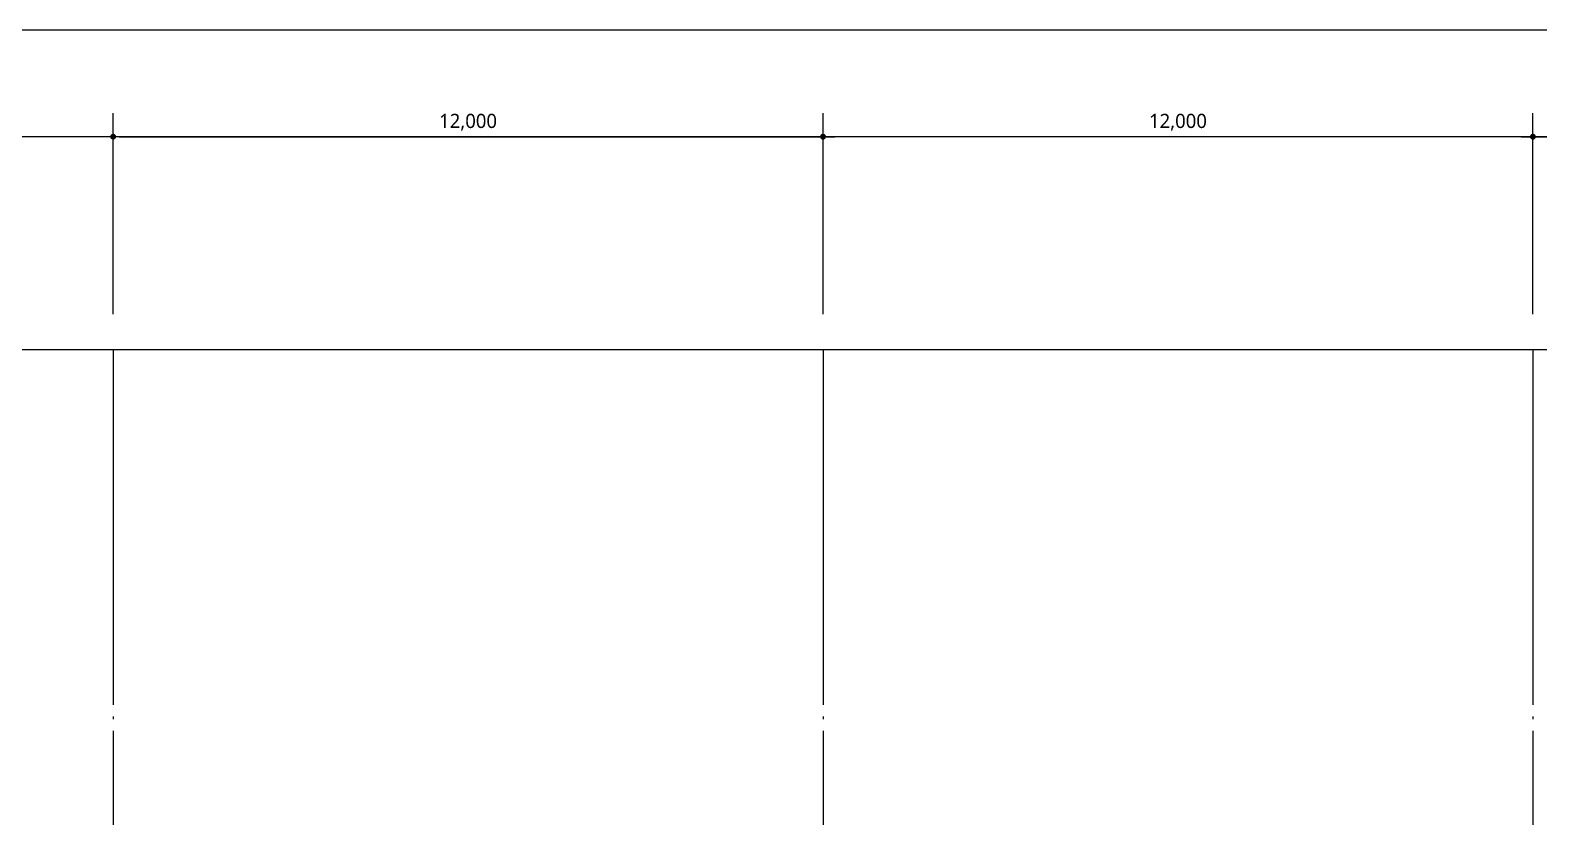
# Model space of a CAD drawing. Header units: millimetres. Extents: x 0 to 672800, y 0 to 118800.
# Drawn here: x 39848 to 65350, y 81102 to 94395 of the extents above; entities that cross this region are included whole.
import ezdxf

# ---------------------------------------------------------------- set-up
doc = ezdxf.new("R2010")
doc.units = ezdxf.units.MM
doc.header["$LTSCALE"] = 200
doc.linetypes.add('CEN-GAUN', pattern=[32.2, 30, -1, 0.2, -1])
doc.layers.get('DEFPOINTS').update_dxf_attribs({"color": 137})
doc.layers.add('CEN', color=1, linetype='CEN-GAUN')
doc.layers.add('check', color=61, linetype='Continuous', plot=False)
doc.styles.add('맑은고딕', font='malgun.ttf')
doc.dimstyles.new('CJAK', dxfattribs={"dimscale": 200, "dimtxt": 1.2, "dimasz": 0.5, "dimexe": 2, "dimexo": 3, "dimgap": 0.5, "dimtad": 1, "dimdec": 0, "dimzin": 1, "dimdsep": 46, "dimlunit": 6, "dimtxsty": '맑은고딕', "dimblk": 'CJDOT', "dimcen": 0.09, "dimdle": 1, "dimclrd": 256, "dimclre": 256, "dimclrt": 256, "dimadec": 0, "dimazin": 0, "dimtfac": 1, "dimtdec": 0, "dimtix": 1, "dimtmove": 2, "dimatfit": 3, "dimldrblk": 'CJDOT', "dimfxl": 1, "dimtolj": 1, "dimtzin": 1, "dimarcsym": 0})

# ---------------------------------------------------------------- blocks, each defined once
blk = doc.blocks.new('CJDOT')
blk.add_line((-2, 0), (2, 0))
at = {"const_width": 0.5}
blk.add_lwpolyline([(-0.25, 0, 1), (0.25, 0, 1)], format="xyb", close=True, dxfattribs=at)
blk = doc.blocks.new('*D250')
at = {"layer": 'check', "lineweight": -2, "transparency": 16777216}
for p, q in [((41250, 89595), (41250, 92995)), ((53250, 89595), (53250, 92995)), ((41350, 92595), (53150, 92595))]:
    blk.add_line(p, q, dxfattribs=at)
at = {"layer": 'DEFPOINTS', "color": 0, "transparency": 16777216}
for p in [(53250, 92595), (41250, 88995), (53250, 88995)]:
    blk.add_point(p, dxfattribs=at)
at = {"layer": 'check', "lineweight": -2, "transparency": 16777216, "xscale": 100, "yscale": 100, "zscale": 100, "rotation": 180}
blk.add_blockref('CJDOT', (41250, 92595), dxfattribs=at)
at = {"layer": 'check', "lineweight": -2, "transparency": 16777216, "xscale": 100, "yscale": 100, "zscale": 100}
blk.add_blockref('CJDOT', (53250, 92595), dxfattribs=at)
at = {"layer": 'check', "transparency": 16777216, "insert": (47250, 92840), "char_height": 240, "attachment_point": 5, "style": '맑은고딕'}
blk.add_mtext('\\A1;12,000', dxfattribs=at)
blk = doc.blocks.new('*D258')
at = {"layer": 'check', "lineweight": -2, "transparency": 16777216}
for p, q in [((53250, 89595), (53250, 92995)), ((65250, 89595), (65250, 92995)), ((65150, 92595), (53350, 92595))]:
    blk.add_line(p, q, dxfattribs=at)
at = {"layer": 'DEFPOINTS', "color": 0, "transparency": 16777216}
for p in [(53250, 92595), (53250, 88995), (65250, 88995)]:
    blk.add_point(p, dxfattribs=at)
at = {"layer": 'check', "lineweight": -2, "transparency": 16777216, "xscale": 100, "yscale": 100, "zscale": 100, "rotation": 180}
blk.add_blockref('CJDOT', (53250, 92595), dxfattribs=at)
at = {"layer": 'check', "lineweight": -2, "transparency": 16777216, "xscale": 100, "yscale": 100, "zscale": 100}
blk.add_blockref('CJDOT', (65250, 92595), dxfattribs=at)
at = {"layer": 'check', "transparency": 16777216, "insert": (59250, 92840), "char_height": 240, "attachment_point": 5, "style": '맑은고딕'}
blk.add_mtext('\\A1;12,000', dxfattribs=at)
blk = doc.blocks.new('*D260')
at = {"layer": 'check', "lineweight": -2, "transparency": 16777216}
for p, q in [((65250, 89595), (65250, 92995)), ((77250, 89595), (77250, 92995)), ((65350, 92595), (77150, 92595))]:
    blk.add_line(p, q, dxfattribs=at)
at = {"layer": 'DEFPOINTS', "color": 0, "transparency": 16777216}
for p in [(77250, 92595), (65250, 88995), (77250, 88995)]:
    blk.add_point(p, dxfattribs=at)
at = {"layer": 'check', "lineweight": -2, "transparency": 16777216, "xscale": 100, "yscale": 100, "zscale": 100, "rotation": 180}
blk.add_blockref('CJDOT', (65250, 92595), dxfattribs=at)
at = {"layer": 'check', "lineweight": -2, "transparency": 16777216, "xscale": 100, "yscale": 100, "zscale": 100}
blk.add_blockref('CJDOT', (77250, 92595), dxfattribs=at)
at = {"layer": 'check', "transparency": 16777216, "insert": (71250, 92840), "char_height": 240, "attachment_point": 5, "style": '맑은고딕'}
blk.add_mtext('\\A1;12,000', dxfattribs=at)

msp = doc.modelspace()

# ---------------------------------------------------------------- linework, layer by layer
at = {"layer": 'CEN'}
for p, q in [((41250, 88994.9), (41250, 63994.9)), ((53250, 88994.9), (53250, 63994.9)), ((65250, 88994.9), (65250, 63994.9))]:
    msp.add_line(p, q, dxfattribs=at)
at = {"layer": 'DEFPOINTS'}
for points in [[(128650, 58594.9), (128650, 94394.9), (24850, 94394.9), (24850, 58594.9)], [(126850, 60394.9), (126850, 92594.9), (26650, 92594.9), (26650, 60394.9)], [(123250, 63994.9), (123250, 88994.9), (30250, 88994.9), (30250, 63994.9)]]:
    msp.add_lwpolyline(points, close=True, dxfattribs=at)

# ---------------------------------------------------------------- dimensions: what is measured, and where the dimension line sits
at = {"layer": 'check'}
for base, p1, p2, picture, middle in [((53250, 92594.9), (41250, 88994.9), (53250, 88994.9), '*D250', (47250, 92839.7)), ((77250, 92594.9), (65250, 88994.9), (77250, 88994.9), '*D260', (71250, 92839.7))]:
    dim = msp.add_linear_dim(base=base, p1=p1, p2=p2, dimstyle='CJAK', dxfattribs=at)
    dim.commit()
    dim.dimension.update_dxf_attribs({"geometry": picture, "text_midpoint": middle})
dim = msp.add_linear_dim(base=(53250, 92594.9), p1=(65250, 88994.9), p2=(53250, 88994.9), angle=180, dimstyle='CJAK', dxfattribs=at)
dim.commit()
dim.dimension.update_dxf_attribs({"geometry": '*D258', "text_midpoint": (59250, 92839.7)})

doc.saveas('drawing.dxf')
